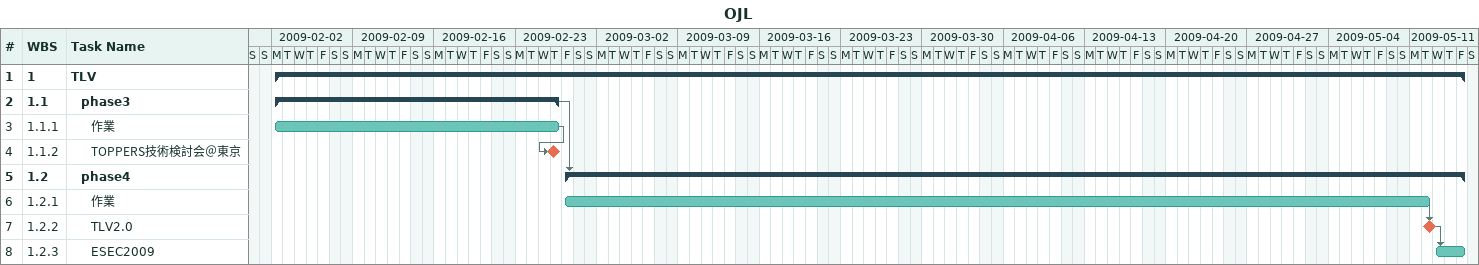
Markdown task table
OJL

| ID | WBS | Task | Start | Finish | Predecessors |
|---|---|---|---|---|---|
| 1 | 1 | **TLV** | 2009-02-02 | 2009-05-15 |  |
| 2 | 1.1 | **phase3** | 2009-02-02 | 2009-02-26 |  |
| 3 | 1.1.1 | 作業 | 2009-02-02 | 2009-02-26 |  |
| 4 | 1.1.2 | TOPPERS技術検討会＠東京 (milestone) | 2009-02-26 | 2009-02-26 | 3 |
| 5 | 1.2 | **phase4** | 2009-02-27 | 2009-05-15 | 2 |
| 6 | 1.2.1 | 作業 | 2009-02-27 | 2009-05-12 |  |
| 7 | 1.2.2 | TLV2.0 (milestone) | 2009-05-12 | 2009-05-12 | 6 |
| 8 | 1.2.3 | ESEC2009 | 2009-05-13 | 2009-05-15 | 7 |
